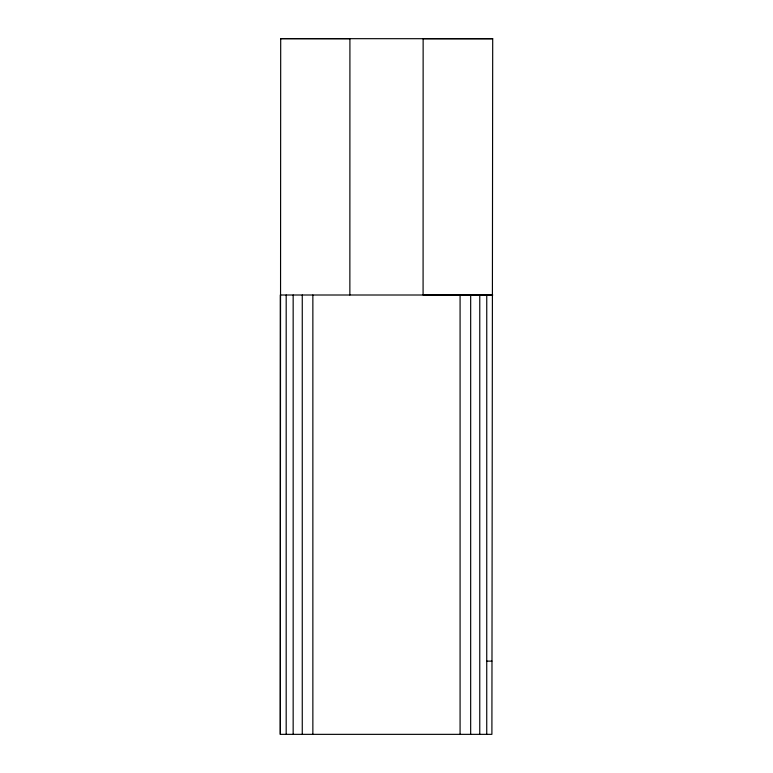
<?xml version="1.0" encoding="UTF-8"?>
<svg xmlns="http://www.w3.org/2000/svg" width="773" height="773" viewBox="0 0 773 773"><rect width="100%" height="100%" fill="white"/><g stroke="black" fill="none" stroke-linecap="round" stroke-linejoin="round"><path stroke-width="1.16" d="M280.696 38.65L280.299 734.35L491.899 734.35L492.701 38.727L280.696 38.65L349.918 38.689L349.86 295.006M460.08 734.35L460.08 295.006M470.67 734.35L470.68 295.006M479.762 734.35L479.772 295.006M486.739 734.35L486.758 295.006M492.701 38.727L423.14 38.708L423.082 295.006L492.643 295.006L280.299 295.006L280.299 734.35M486.739 661.128L491.889 661.128M312.862 295.006L312.862 734.35M302.262 295.006L302.262 734.35M293.16 295.006L293.16 734.35M286.184 295.006L286.184 734.35"/></g></svg>
